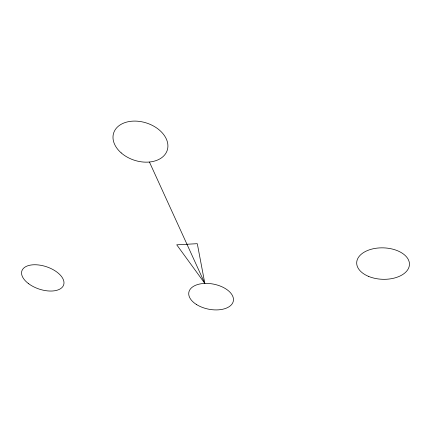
<?xml version="1.0" encoding="UTF-8"?>
<svg xmlns="http://www.w3.org/2000/svg" width="431" height="431" viewBox="0 0 431 431"><rect width="100%" height="100%" fill="white"/><g stroke="black" fill="none" stroke-linecap="round" stroke-linejoin="round"><path stroke-width="0.65" d="M204.838 283.415L176.726 244.808L197.296 243.682L204.838 283.415L149.465 162.104M196.655 304.625A22.671 12.768 11.1 0 0 233.128 301.851A22.671 12.768 11.1 0 0 203.507 283.485A22.671 12.768 11.1 0 0 196.655 304.625M121.186 152.892A28.15 19.584 17.8 0 0 167.034 150.872A28.15 19.584 17.8 0 0 133.147 121.122A28.15 19.584 17.8 0 0 121.186 152.892M28.419 283.555A22.035 11.75 18.5 0 0 63.481 285.37A22.035 11.75 18.5 0 0 36.387 264.785A22.035 11.75 18.5 0 0 28.419 283.555M368.543 276.384A26.393 15.726 2 0 0 409.407 265.113A26.393 15.726 2 0 0 371.253 249.247A26.393 15.726 2 0 0 368.543 276.384"/></g></svg>
